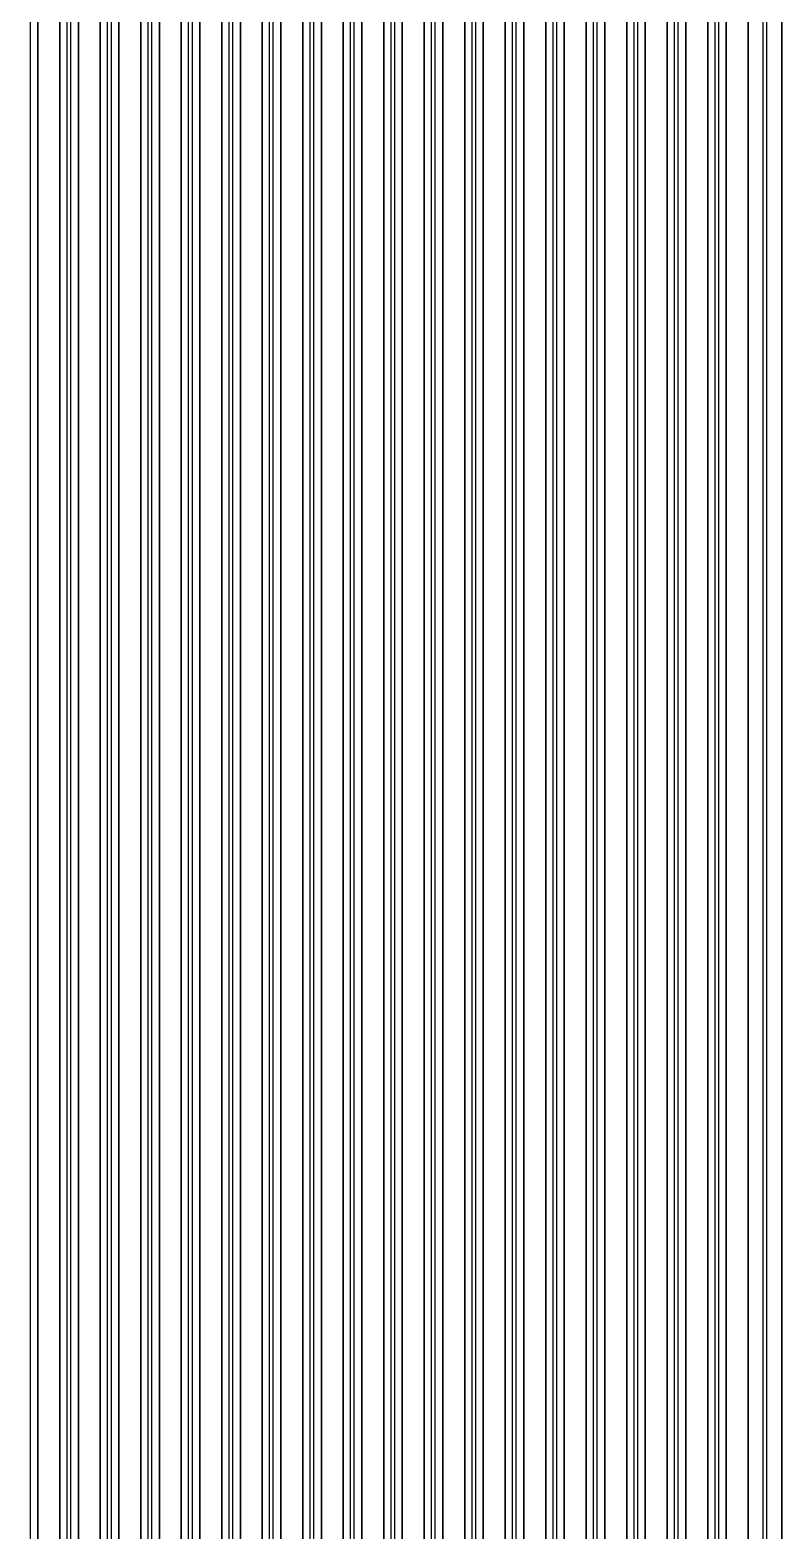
# Model space of a CAD drawing. Extents: x -2057 to 2225, y -44 to 31181.
# Drawn here: x -374 to 72, y 2561 to 3450 of the extents above; entities that cross this region are included whole.
import ezdxf

# ---------------------------------------------------------------- set-up
doc = ezdxf.new("R2010")
doc.units = 0
for name, color, linetype in [('etching', 7, 'CONTINUOUS'), ('L3D0_etching3', 5, 'CONTINUOUS'), ('metalization', 8, 'CONTINUOUS'), ('polyimide', 9, 'CONTINUOUS')]:
    doc.layers.add(name, color=color, linetype=linetype)

msp = doc.modelspace()

# ---------------------------------------------------------------- linework, layer by layer
at = {"layer": 'etching'}
for points in [[(-369.208, 2292.185), (-369.208, 9035.371)], [(-356.208, 9035.371), (-356.208, 2192.185)], [(-345.208, 2192.185), (-345.208, 9035.377)], [(-332.208, 9035.371), (-332.208, 2092.185)], [(-321.208, 2092.185), (-321.208, 9035.377)], [(-308.208, 9035.371), (-308.208, 1992.185)], [(-297.208, 1992.185), (-297.208, 9035.377)], [(-284.208, 9035.371), (-284.208, 1892.185)], [(-273.208, 1892.185), (-273.208, 9035.377)], [(-260.208, 9035.371), (-260.208, 1792.185)], [(-249.208, 1792.185), (-249.208, 9035.377)], [(-236.208, 9035.371), (-236.208, 1692.185)], [(-225.208, 1692.185), (-225.208, 9035.377)], [(-212.208, 9035.371), (-212.208, 1592.185)], [(-201.208, 1592.185), (-201.208, 9035.377)], [(-188.208, 9035.371), (-188.208, 1492.185)], [(-177.208, 1492.185), (-177.208, 9035.377)], [(-164.208, 9035.371), (-164.208, 1392.185)], [(-153.208, 1392.185), (-153.208, 9035.377)], [(-140.208, 9035.371), (-140.208, 1292.185)], [(-129.208, 1292.185), (-129.208, 9035.377)], [(-116.208, 9035.371), (-116.208, 1192.185)], [(-105.208, 1192.185), (-105.208, 9035.377)], [(-92.208, 9035.371), (-92.208, 1092.185)], [(-81.208, 1092.185), (-81.208, 9035.377)], [(-68.208, 9035.371), (-68.208, 992.185)], [(-57.208, 992.185), (-57.208, 9035.377)], [(-44.208, 9035.371), (-44.208, 892.185)], [(-33.208, 892.185), (-33.208, 9035.377)], [(-20.208, 9035.371), (-20.208, 792.185)], [(-9.208, 792.185), (-9.208, 9035.377)], [(3.792, 9035.371), (3.792, 692.185)], [(14.792, 692.185), (14.792, 9035.377)], [(27.792, 9035.371), (27.792, 592.185)], [(38.792, 592.185), (38.792, 9035.377)], [(51.792, 9035.371), (51.792, 500.247)], [(71.792, 500.247), (71.792, 9035.377)]]:
    msp.add_lwpolyline(points, dxfattribs=at)
at = {"layer": 'L3D0_etching3'}
for points in [[(-369.208, 2292.185), (-369.208, 9035.371)], [(-356.208, 9035.371), (-356.208, 2192.185)], [(-345.208, 2192.185), (-345.208, 9035.377)], [(-332.208, 9035.371), (-332.208, 2092.185)], [(-321.208, 2092.185), (-321.208, 9035.377)], [(-308.208, 9035.371), (-308.208, 1992.185)], [(-297.208, 1992.185), (-297.208, 9035.377)], [(-284.208, 9035.371), (-284.208, 1892.185)], [(-273.208, 1892.185), (-273.208, 9035.377)], [(-260.208, 9035.371), (-260.208, 1792.185)], [(-249.208, 1792.185), (-249.208, 9035.377)], [(-236.208, 9035.371), (-236.208, 1692.185)], [(-225.208, 1692.185), (-225.208, 9035.377)], [(-212.208, 9035.371), (-212.208, 1592.185)], [(-201.208, 1592.185), (-201.208, 9035.377)], [(-188.208, 9035.371), (-188.208, 1492.185)], [(-177.208, 1492.185), (-177.208, 9035.377)], [(-164.208, 9035.371), (-164.208, 1392.185)], [(-153.208, 1392.185), (-153.208, 9035.377)], [(-140.208, 9035.371), (-140.208, 1292.185)], [(-129.208, 1292.185), (-129.208, 9035.377)], [(-116.208, 9035.371), (-116.208, 1192.185)], [(-105.208, 1192.185), (-105.208, 9035.377)], [(-92.208, 9035.371), (-92.208, 1092.185)], [(-81.208, 1092.185), (-81.208, 9035.377)], [(-68.208, 9035.371), (-68.208, 992.185)], [(-57.208, 992.185), (-57.208, 9035.377)], [(-44.208, 9035.371), (-44.208, 892.185)], [(-33.208, 892.185), (-33.208, 9035.377)], [(-20.208, 9035.371), (-20.208, 792.185)], [(-9.208, 792.185), (-9.208, 9035.377)], [(3.792, 9035.371), (3.792, 692.185)], [(14.792, 692.185), (14.792, 9035.377)], [(27.792, 9035.371), (27.792, 592.185)], [(38.792, 592.185), (38.792, 9035.377)], [(51.792, 9035.371), (51.792, 500.247)], [(71.792, 500.247), (71.792, 9035.377)]]:
    msp.add_lwpolyline(points, dxfattribs=at)
at = {"layer": 'metalization'}
for points in [[(-373.858, 9040.22), (-373.858, 2287.204)], [(-351.858, 2187.204), (-351.858, 9040.22)], [(-349.858, 9040.22), (-349.858, 2187.204)], [(-327.858, 2087.204), (-327.858, 9040.22)], [(-325.858, 9040.22), (-325.858, 2087.204)], [(-303.858, 1987.204), (-303.858, 9040.22)], [(-301.858, 9040.22), (-301.858, 1987.204)], [(-279.858, 1887.204), (-279.858, 9040.22)], [(-277.858, 9040.22), (-277.858, 1887.204)], [(-255.858, 1787.204), (-255.858, 9040.22)], [(-253.858, 9040.22), (-253.858, 1787.204)], [(-231.858, 1687.204), (-231.858, 9040.22)], [(-229.858, 9040.22), (-229.858, 1687.204)], [(-207.858, 1587.204), (-207.858, 9040.22)], [(-205.858, 9040.22), (-205.858, 1587.204)], [(-183.858, 1487.204), (-183.858, 9040.22)], [(-181.858, 9040.22), (-181.858, 1487.204)], [(-159.858, 1387.204), (-159.858, 9040.22)], [(-157.858, 9040.22), (-157.858, 1387.204)], [(-135.858, 1287.204), (-135.858, 9040.22)], [(-133.858, 9040.22), (-133.858, 1287.204)], [(-111.858, 1187.204), (-111.858, 9040.22)], [(-109.858, 9040.22), (-109.858, 1187.204)], [(-87.858, 1087.204), (-87.858, 9040.22)], [(-85.858, 9040.22), (-85.858, 1087.204)], [(-63.858, 987.204), (-63.858, 9040.22)], [(-61.858, 9040.22), (-61.858, 987.204)], [(-39.858, 887.204), (-39.858, 9040.22)], [(-37.858, 9040.22), (-37.858, 887.204)], [(-15.858, 787.204), (-15.858, 9040.22)], [(-13.858, 9040.22), (-13.858, 787.204)], [(8.142, 687.204), (8.142, 9040.22)], [(10.142, 9040.22), (10.142, 687.204)], [(32.142, 587.204), (32.142, 9040.22)], [(34.142, 9040.22), (34.142, 587.204)], [(60.642, 497.204), (60.642, 9040.22)], [(62.642, 9040.22), (62.642, 497.204)]]:
    msp.add_lwpolyline(points, dxfattribs=at)
at = {"layer": 'polyimide'}
for points in [[(-369.208, 9035.371), (-369.208, 2292.185)], [(-369.208, 2292.185), (-369.208, 9035.371)], [(-356.208, 2192.185), (-356.208, 9035.371)], [(-356.208, 9035.371), (-356.208, 2192.185)], [(-345.208, 9035.377), (-345.208, 2192.185)], [(-345.208, 2192.185), (-345.208, 9035.377)], [(-332.208, 2092.185), (-332.208, 9035.371)], [(-332.208, 9035.371), (-332.208, 2092.185)], [(-321.208, 9035.377), (-321.208, 2092.185)], [(-321.208, 2092.185), (-321.208, 9035.377)], [(-308.208, 1992.185), (-308.208, 9035.371)], [(-308.208, 9035.371), (-308.208, 1992.185)], [(-297.208, 9035.377), (-297.208, 1992.185)], [(-297.208, 1992.185), (-297.208, 9035.377)], [(-284.208, 1892.185), (-284.208, 9035.371)], [(-284.208, 9035.371), (-284.208, 1892.185)], [(-273.208, 9035.377), (-273.208, 1892.185)], [(-273.208, 1892.185), (-273.208, 9035.377)], [(-260.208, 1792.185), (-260.208, 9035.371)], [(-260.208, 9035.371), (-260.208, 1792.185)], [(-249.208, 9035.377), (-249.208, 1792.185)], [(-249.208, 1792.185), (-249.208, 9035.377)], [(-236.208, 1692.185), (-236.208, 9035.371)], [(-236.208, 9035.371), (-236.208, 1692.185)], [(-225.208, 9035.377), (-225.208, 1692.185)], [(-225.208, 1692.185), (-225.208, 9035.377)], [(-212.208, 1592.185), (-212.208, 9035.371)], [(-212.208, 9035.371), (-212.208, 1592.185)], [(-201.208, 9035.377), (-201.208, 1592.185)], [(-201.208, 1592.185), (-201.208, 9035.377)], [(-188.208, 1492.185), (-188.208, 9035.371)], [(-188.208, 9035.371), (-188.208, 1492.185)], [(-177.208, 9035.377), (-177.208, 1492.185)], [(-177.208, 1492.185), (-177.208, 9035.377)], [(-164.208, 1392.185), (-164.208, 9035.371)], [(-164.208, 9035.371), (-164.208, 1392.185)], [(-153.208, 9035.377), (-153.208, 1392.185)], [(-153.208, 1392.185), (-153.208, 9035.377)], [(-140.208, 1292.185), (-140.208, 9035.371)], [(-140.208, 9035.371), (-140.208, 1292.185)], [(-129.208, 9035.377), (-129.208, 1292.185)], [(-129.208, 1292.185), (-129.208, 9035.377)], [(-116.208, 1192.185), (-116.208, 9035.371)], [(-116.208, 9035.371), (-116.208, 1192.185)], [(-105.208, 9035.377), (-105.208, 1192.185)], [(-105.208, 1192.185), (-105.208, 9035.377)], [(-92.208, 1092.185), (-92.208, 9035.371)], [(-92.208, 9035.371), (-92.208, 1092.185)], [(-81.208, 9035.377), (-81.208, 1092.185)], [(-81.208, 1092.185), (-81.208, 9035.377)], [(-68.208, 992.185), (-68.208, 9035.371)], [(-68.208, 9035.371), (-68.208, 992.185)], [(-57.208, 9035.377), (-57.208, 992.185)], [(-57.208, 992.185), (-57.208, 9035.377)], [(-44.208, 892.185), (-44.208, 9035.371)], [(-44.208, 9035.371), (-44.208, 892.185)], [(-33.208, 9035.377), (-33.208, 892.185)], [(-33.208, 892.185), (-33.208, 9035.377)], [(-20.208, 792.185), (-20.208, 9035.371)], [(-20.208, 9035.371), (-20.208, 792.185)], [(-9.208, 9035.377), (-9.208, 792.185)], [(-9.208, 792.185), (-9.208, 9035.377)], [(3.792, 692.185), (3.792, 9035.371)], [(3.792, 9035.371), (3.792, 692.185)], [(14.792, 9035.377), (14.792, 692.185)], [(14.792, 692.185), (14.792, 9035.377)], [(27.792, 592.185), (27.792, 9035.371)], [(27.792, 9035.371), (27.792, 592.185)], [(38.792, 9035.377), (38.792, 592.185)], [(38.792, 592.185), (38.792, 9035.377)], [(51.792, 500.247), (51.792, 9035.371)], [(51.792, 9035.371), (51.792, 500.247)], [(71.792, 9035.377), (71.792, 500.247)], [(71.792, 500.247), (71.792, 9035.377)]]:
    msp.add_lwpolyline(points, dxfattribs=at)

doc.saveas('drawing.dxf')
